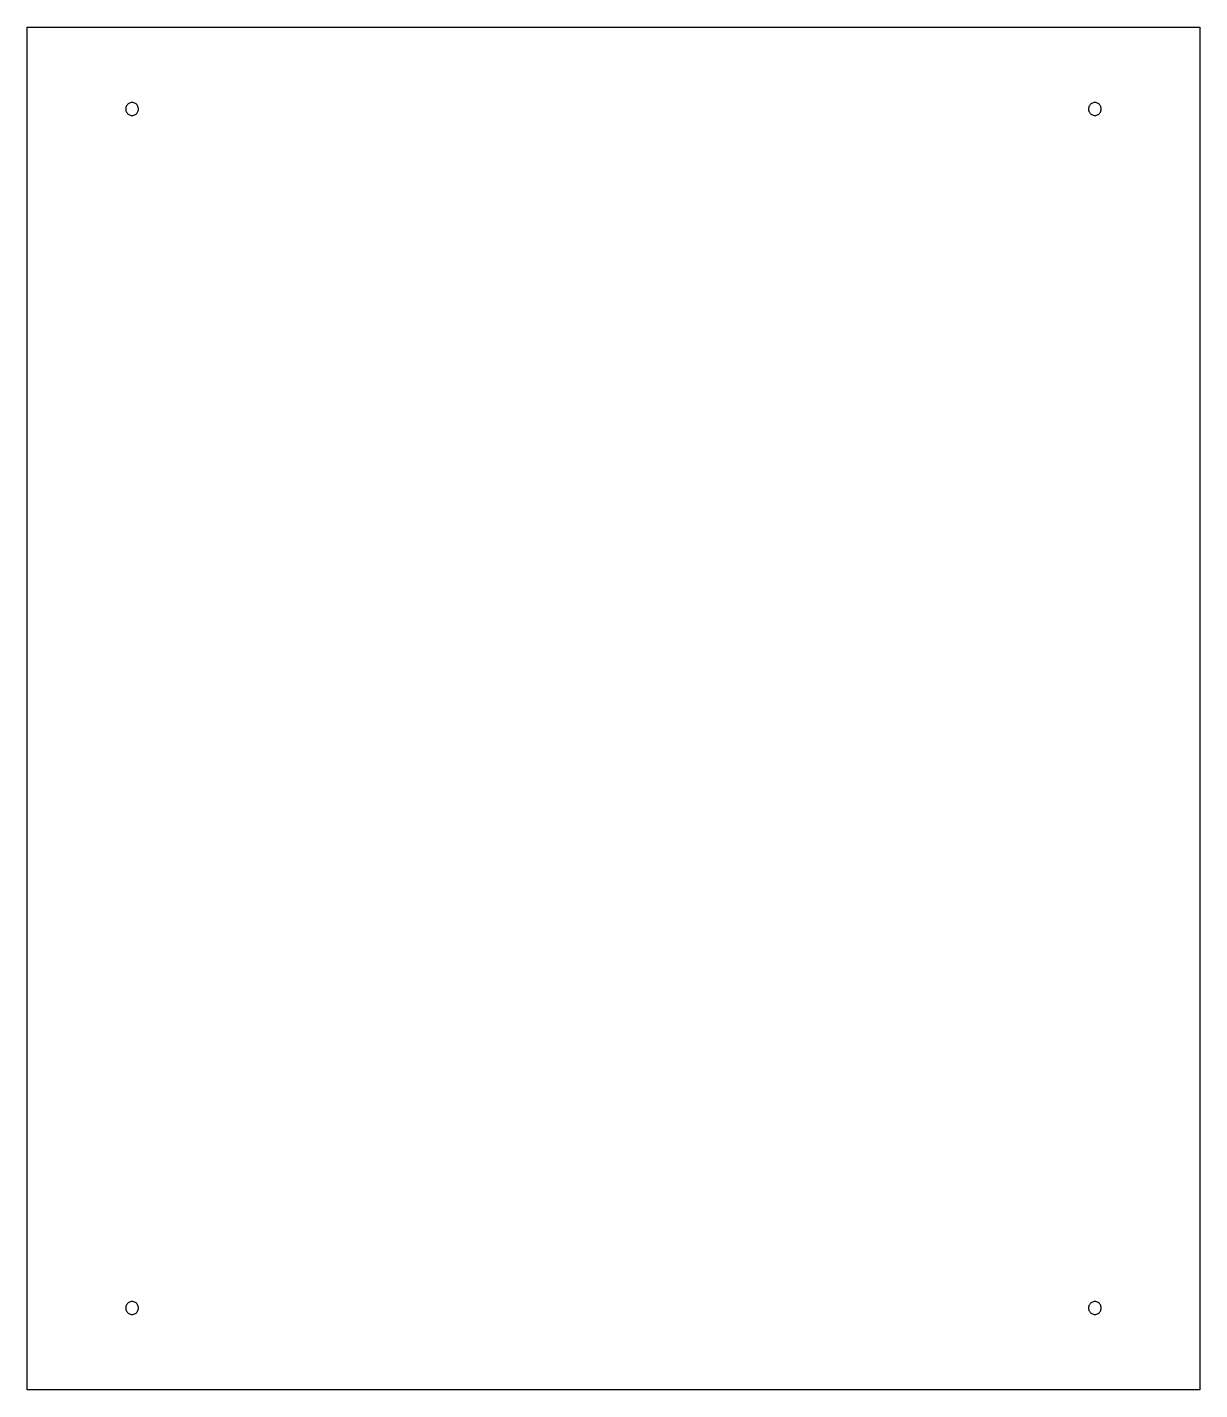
# Model space of a CAD drawing. Extents: x -980 to 281, y -16 to 694.
# Drawn here: x -548.1 to -283.1, y 386.1 to 694.1 of the extents above; entities that cross this region are included whole.
import ezdxf

# ---------------------------------------------------------------- set-up
doc = ezdxf.new("R2010")
doc.units = 0
doc.layers.add('newlayer', color=7, linetype='CONTINUOUS')

msp = doc.modelspace()

# ---------------------------------------------------------------- linework, layer by layer
at = {"layer": 'newlayer', "color": 7}
for points in [[(-548.125057, 694.051078), (-283.12504, 694.051078), (-283.12504, 386.051074), (-548.125057, 386.051074), (-548.125057, 694.051078)], [(-522.974058, 675.567123), (-522.974058, 675.567123)], [(-305.376068, 675.567123), (-305.376068, 675.567123)], [(-522.974058, 404.535026), (-522.974058, 404.535026)], [(-305.376068, 404.535026), (-305.376068, 404.535026)]]:
    msp.add_lwpolyline(points, dxfattribs=at)
for points in [[(-522.974058, 675.567123), (-523.013911, 675.311511), (-523.092436, 674.80787), (-523.669707, 674.253403), (-524.42273, 674.047955), (-525.183659, 674.253403), (-525.737681, 674.80787), (-525.943282, 675.567123), (-525.737681, 676.326375), (-525.183659, 676.880842), (-524.42273, 677.08629), (-523.669707, 676.880842), (-523.092436, 676.326375), (-523.013911, 675.822734), (-522.974058, 675.567123)], [(-305.376068, 675.567123), (-305.415921, 675.311511), (-305.494446, 674.80787), (-306.071717, 674.253403), (-306.82474, 674.047955), (-307.585669, 674.253403), (-308.139691, 674.80787), (-308.345292, 675.567123), (-308.139691, 676.326375), (-307.585669, 676.880842), (-306.82474, 677.08629), (-306.071717, 676.880842), (-305.494446, 676.326375), (-305.415921, 675.822734), (-305.376068, 675.567123)], [(-522.974058, 404.535026), (-523.013911, 404.279414), (-523.092436, 403.775773), (-523.669707, 403.221306), (-524.42273, 403.015858), (-525.183659, 403.221306), (-525.737681, 403.775773), (-525.943282, 404.535026), (-525.737681, 405.294278), (-525.183659, 405.848745), (-524.42273, 406.054193), (-523.669707, 405.848745), (-523.092436, 405.294278), (-523.013911, 404.790637), (-522.974058, 404.535026)], [(-305.376068, 404.535026), (-305.415921, 404.279414), (-305.494446, 403.775773), (-306.071717, 403.221306), (-306.82474, 403.015858), (-307.585669, 403.221306), (-308.139691, 403.775773), (-308.345292, 404.535026), (-308.139691, 405.294278), (-307.585669, 405.848745), (-306.82474, 406.054193), (-306.071717, 405.848745), (-305.494446, 405.294278), (-305.415921, 404.790637), (-305.376068, 404.535026)]]:
    msp.add_open_spline(points, degree=3, knots=[0, 0, 0, 0, 0.758146, 1.493808, 2.251953, 3.010099, 3.74576, 4.503906, 5.262053, 5.997714, 6.75586, 7.514005, 8.249666, 9.007813, 9.007813, 9.007813, 9.007813], dxfattribs=at)

doc.saveas('drawing.dxf')
